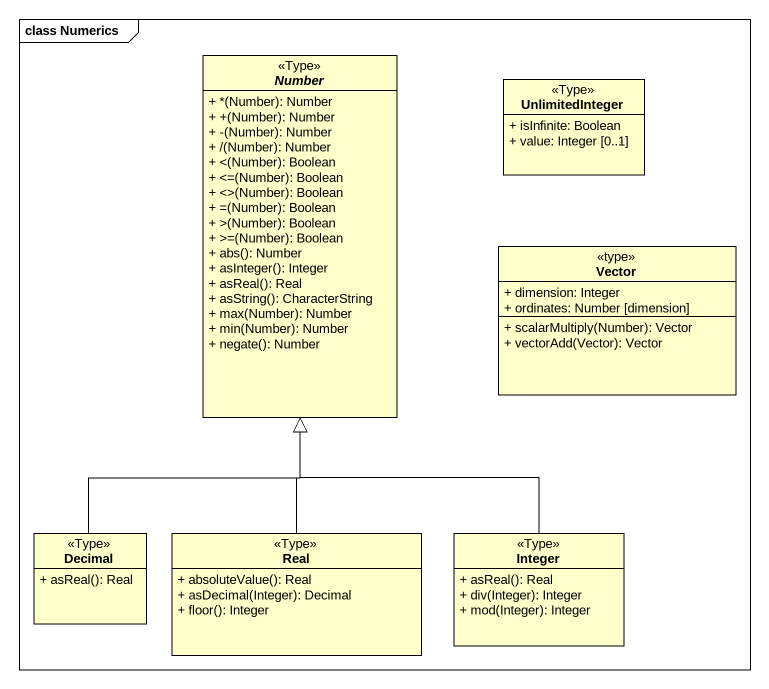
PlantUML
@startuml
mainframe class Numerics
hide circle
hide empty members
skinparam classAttributeIconSize 0
abstract class Number <<Type>> {
  + *(Number): Number
  + +(Number): Number
  + -(Number): Number
  + /(Number): Number
  + <(Number): Boolean
  + <=(Number): Boolean
  + <>(Number): Boolean
  + =(Number): Boolean
  + >(Number): Boolean
  + >=(Number): Boolean
  + abs(): Number
  + asInteger(): Integer
  + asReal(): Real
  + asString(): CharacterString
  + max(Number): Number
  + min(Number): Number
  + negate(): Number
}
class UnlimitedInteger <<Type>> {
  + isInfinite: Boolean
  + value: Integer [0..1]
}
class Vector <<type>> {
  + dimension: Integer
  + ordinates: Number [dimension]
  + scalarMultiply(Number): Vector
  + vectorAdd(Vector): Vector
}
class Decimal <<Type>> {
  + asReal(): Real
}
class Real <<Type>> {
  + absoluteValue(): Real
  + asDecimal(Integer): Decimal
  + floor(): Integer
}
class Integer <<Type>> {
  + asReal(): Real
  + div(Integer): Integer
  + mod(Integer): Integer
}
Decimal -up-|> Number
Real -up-|> Number
Integer -up-|> Number
@enduml
